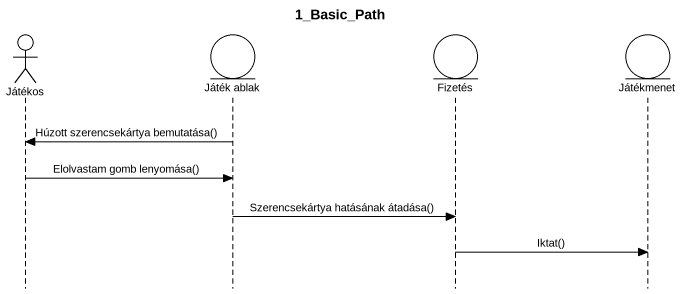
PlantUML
@startuml
title 1_Basic_Path
hide footbox
actor Játékos
entity "Játék ablak" as Játék_ablak
entity Fizetés
entity Játékmenet

Játék_ablak -> Játékos : Húzott szerencsekártya bemutatása()
Játékos -> Játék_ablak : Elolvastam gomb lenyomása()
Játék_ablak -> Fizetés : Szerencsekártya hatásának átadása()
Fizetés -> Játékmenet : Iktat()
@enduml
